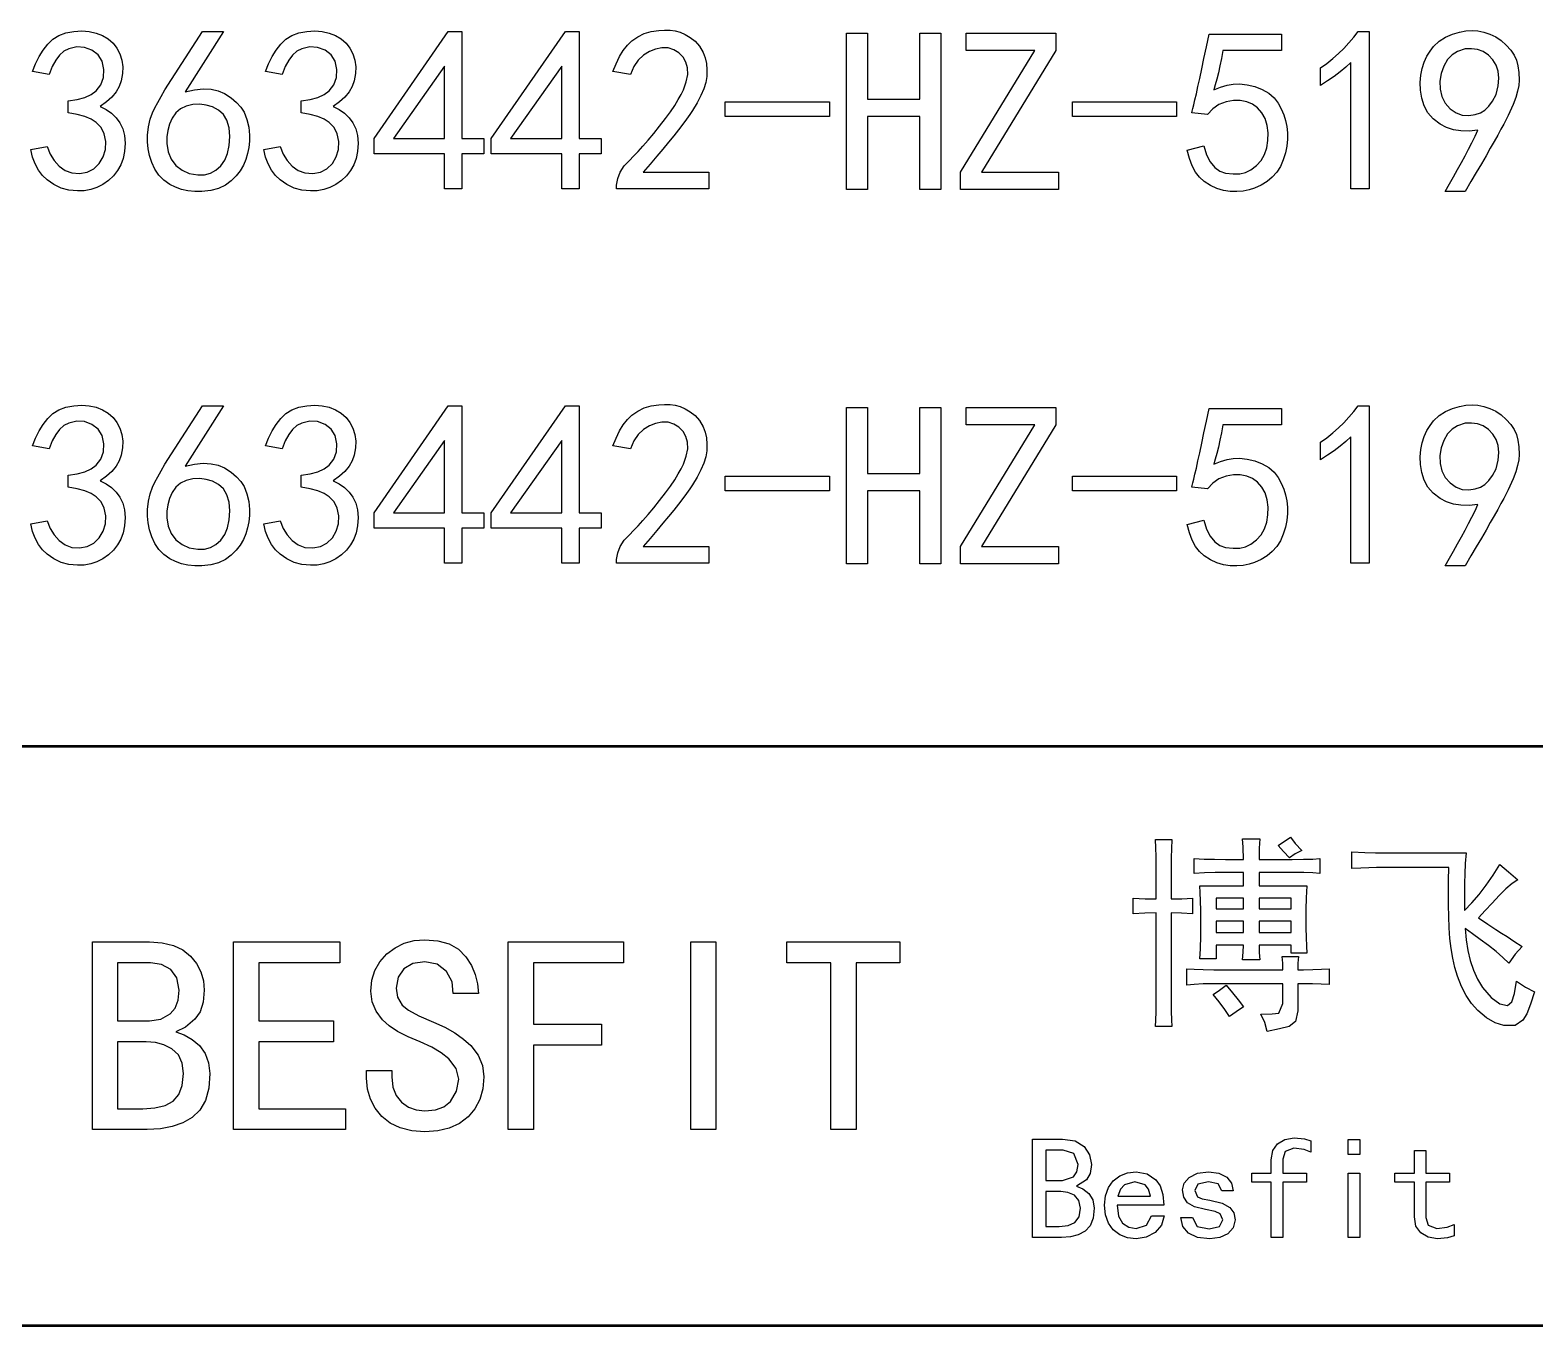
# Model space of a CAD drawing. Extents: x 0 to 1189, y 0 to 841.
# Drawn here: x 1011.02 to 1057.79, y 55 to 95.25 of the extents above; entities that cross this region are included whole.
import ezdxf

# ---------------------------------------------------------------- set-up
doc = ezdxf.new("R2010")
doc.units = 0

msp = doc.modelspace()

# ---------------------------------------------------------------- linework, layer by layer
at = {"color": 7, "lineweight": 50}
for p, q in [((1179, 73), (909, 73)), ((1179, 55), (909, 55))]:
    msp.add_line(p, q, dxfattribs=at)
at = {"color": 7, "lineweight": 25}
for points in [[(1011.042, 91.546), (1011.553, 91.631), (1011.645, 91.399), (1011.768, 91.196), (1011.923, 91.021), (1012.107, 90.888), (1012.32, 90.812), (1012.562, 90.793), (1012.8, 90.834), (1013.004, 90.939), (1013.173, 91.106), (1013.296, 91.314), (1013.362, 91.542), (1013.372, 91.788), (1013.326, 92.024), (1013.226, 92.223), (1013.073, 92.384), (1012.918, 92.483), (1012.722, 92.565), (1012.485, 92.632), (1012.207, 92.683), (1012.207, 93.052), (1012.485, 93.093), (1012.722, 93.158), (1012.918, 93.249), (1013.073, 93.364), (1013.22, 93.552), (1013.301, 93.775), (1013.315, 94.032), (1013.261, 94.281), (1013.138, 94.48), (1012.945, 94.629), (1012.713, 94.715), (1012.472, 94.73), (1012.221, 94.671), (1012.074, 94.594), (1011.939, 94.476), (1011.817, 94.317), (1011.707, 94.117), (1011.61, 93.876), (1011.099, 93.961), (1011.192, 94.206), (1011.301, 94.43), (1011.426, 94.632), (1011.568, 94.813), (1011.73, 94.966), (1011.919, 95.083), (1012.135, 95.165), (1012.377, 95.211), (1012.625, 95.224), (1012.857, 95.207), (1013.072, 95.16), (1013.272, 95.083), (1013.45, 94.978), (1013.599, 94.849), (1013.72, 94.694), (1013.812, 94.515), (1013.873, 94.319), (1013.901, 94.114), (1013.894, 93.9), (1013.855, 93.677), (1013.792, 93.5), (1013.695, 93.331), (1013.565, 93.172), (1013.4, 93.022), (1013.201, 92.881), (1013.388, 92.786), (1013.553, 92.668), (1013.694, 92.53), (1013.812, 92.37), (1013.901, 92.186), (1013.954, 91.976), (1013.972, 91.739), (1013.954, 91.475), (1013.911, 91.262), (1013.84, 91.066), (1013.741, 90.887), (1013.613, 90.725), (1013.457, 90.58), (1013.282, 90.458), (1013.098, 90.364), (1012.905, 90.299), (1012.702, 90.262), (1012.491, 90.254), (1012.23, 90.28), (1011.987, 90.346), (1011.761, 90.451), (1011.553, 90.595), (1011.406, 90.737), (1011.281, 90.904), (1011.178, 91.094), (1011.099, 91.308)], [(1014.673, 91.986), (1014.703, 92.247), (1014.755, 92.479), (1014.829, 92.683), (1014.901, 92.834), (1014.989, 93.002), (1015.093, 93.189), (1015.212, 93.393), (1016.377, 95.211), (1017.031, 95.211), (1015.837, 93.336), (1016.132, 93.397), (1016.401, 93.422), (1016.645, 93.411), (1016.865, 93.363), (1017.059, 93.279), (1017.268, 93.147), (1017.439, 93.006), (1017.573, 92.856), (1017.67, 92.697), (1017.758, 92.473), (1017.815, 92.236), (1017.84, 91.987), (1017.839, 91.796), (1017.819, 91.607), (1017.782, 91.419), (1017.727, 91.234), (1017.65, 91.054), (1017.549, 90.882), (1017.423, 90.72), (1017.272, 90.566), (1017.093, 90.434), (1016.882, 90.335), (1016.638, 90.271), (1016.363, 90.239), (1016.137, 90.239), (1015.924, 90.26), (1015.726, 90.303), (1015.54, 90.367), (1015.369, 90.453), (1015.179, 90.586), (1015.021, 90.744), (1014.895, 90.927), (1014.801, 91.134), (1014.734, 91.353), (1014.69, 91.567), (1014.67, 91.779)], [(1018.284, 91.546), (1018.795, 91.631), (1018.887, 91.399), (1019.01, 91.196), (1019.165, 91.021), (1019.349, 90.888), (1019.562, 90.812), (1019.804, 90.793), (1020.042, 90.834), (1020.246, 90.939), (1020.415, 91.106), (1020.538, 91.314), (1020.604, 91.542), (1020.614, 91.788), (1020.568, 92.024), (1020.468, 92.223), (1020.315, 92.384), (1020.16, 92.483), (1019.964, 92.565), (1019.727, 92.632), (1019.449, 92.683), (1019.449, 93.052), (1019.727, 93.093), (1019.964, 93.158), (1020.16, 93.249), (1020.315, 93.364), (1020.462, 93.552), (1020.543, 93.775), (1020.557, 94.032), (1020.503, 94.281), (1020.38, 94.48), (1020.188, 94.629), (1019.956, 94.715), (1019.714, 94.73), (1019.463, 94.671), (1019.316, 94.594), (1019.181, 94.476), (1019.059, 94.317), (1018.949, 94.117), (1018.852, 93.876), (1018.341, 93.961), (1018.434, 94.206), (1018.543, 94.43), (1018.668, 94.632), (1018.81, 94.813), (1018.972, 94.966), (1019.161, 95.083), (1019.377, 95.165), (1019.619, 95.211), (1019.867, 95.224), (1020.099, 95.207), (1020.314, 95.16), (1020.514, 95.083), (1020.692, 94.978), (1020.841, 94.849), (1020.962, 94.694), (1021.054, 94.515), (1021.115, 94.319), (1021.143, 94.114), (1021.137, 93.9), (1021.097, 93.677), (1021.034, 93.5), (1020.938, 93.331), (1020.807, 93.172), (1020.642, 93.022), (1020.443, 92.881), (1020.63, 92.786), (1020.795, 92.668), (1020.936, 92.53), (1021.054, 92.37), (1021.143, 92.186), (1021.196, 91.976), (1021.214, 91.739), (1021.196, 91.475), (1021.153, 91.262), (1021.082, 91.066), (1020.983, 90.887), (1020.855, 90.725), (1020.699, 90.58), (1020.524, 90.458), (1020.34, 90.364), (1020.147, 90.299), (1019.944, 90.262), (1019.733, 90.254), (1019.472, 90.28), (1019.229, 90.346), (1019.003, 90.451), (1018.795, 90.595), (1018.648, 90.737), (1018.523, 90.904), (1018.42, 91.094), (1018.341, 91.308)], [(1023.903, 91.404), (1021.716, 91.404), (1021.716, 91.887), (1024.017, 95.211), (1024.443, 95.211), (1024.443, 91.887), (1025.125, 91.887), (1025.125, 91.404), (1024.443, 91.404), (1024.443, 90.325), (1023.903, 90.325)], [(1027.543, 91.404), (1025.356, 91.404), (1025.356, 91.887), (1027.657, 95.211), (1028.083, 95.211), (1028.083, 91.887), (1028.765, 91.887), (1028.765, 91.404), (1028.083, 91.404), (1028.083, 90.325), (1027.543, 90.325)], [(1029.251, 90.438), (1029.287, 90.646), (1029.365, 90.843), (1029.485, 91.03), (1029.649, 91.205), (1029.777, 91.33), (1029.917, 91.475), (1030.068, 91.642), (1030.23, 91.83), (1030.402, 92.04), (1030.586, 92.271), (1030.765, 92.503), (1030.921, 92.717), (1031.055, 92.913), (1031.167, 93.091), (1031.257, 93.251), (1031.325, 93.393), (1031.415, 93.645), (1031.458, 93.873), (1031.453, 94.075), (1031.404, 94.253), (1031.314, 94.409), (1031.183, 94.543), (1031.024, 94.643), (1030.848, 94.695), (1030.657, 94.7), (1030.462, 94.662), (1030.272, 94.586), (1030.089, 94.472), (1029.923, 94.318), (1029.786, 94.119), (1029.677, 93.876), (1029.137, 93.961), (1029.234, 94.208), (1029.34, 94.427), (1029.456, 94.617), (1029.583, 94.779), (1029.72, 94.913), (1029.905, 95.045), (1030.107, 95.144), (1030.324, 95.208), (1030.558, 95.239), (1030.741, 95.25), (1030.911, 95.246), (1031.069, 95.225), (1031.222, 95.184), (1031.379, 95.118), (1031.538, 95.026), (1031.69, 94.905), (1031.822, 94.749), (1031.936, 94.558), (1032.001, 94.393), (1032.042, 94.213), (1032.058, 94.017), (1032.049, 93.805), (1032.018, 93.622), (1031.958, 93.425), (1031.87, 93.215), (1031.754, 92.991), (1031.609, 92.754), (1031.522, 92.625), (1031.42, 92.481), (1031.304, 92.325), (1031.173, 92.154), (1031.027, 91.969), (1030.866, 91.77), (1030.69, 91.557), (1030.5, 91.331), (1030.295, 91.09), (1030.075, 90.836), (1032.12, 90.836), (1032.12, 90.325), (1029.251, 90.325)], [(1039.322, 90.296), (1038.668, 90.296), (1038.668, 92.569), (1037.049, 92.569), (1037.049, 90.296), (1036.395, 90.296), (1036.395, 95.154), (1037.049, 95.154), (1037.049, 93.109), (1038.668, 93.109), (1038.668, 95.154), (1039.322, 95.154)], [(1042.981, 90.296), (1039.941, 90.296), (1039.941, 90.836), (1042.242, 94.614), (1040.111, 94.614), (1040.111, 95.154), (1042.895, 95.154), (1042.895, 94.614), (1040.594, 90.836), (1042.981, 90.836)], [(1047.495, 91.66), (1047.586, 91.38), (1047.7, 91.155), (1047.836, 90.985), (1047.995, 90.869), (1048.177, 90.808), (1048.407, 90.782), (1048.614, 90.79), (1048.798, 90.832), (1048.958, 90.907), (1049.138, 91.043), (1049.281, 91.204), (1049.385, 91.39), (1049.454, 91.597), (1049.492, 91.819), (1049.498, 92.058), (1049.47, 92.291), (1049.404, 92.5), (1049.299, 92.683), (1049.165, 92.834), (1049.009, 92.948), (1048.831, 93.024), (1048.633, 93.061), (1048.42, 93.061), (1048.191, 93.024), (1047.969, 92.941), (1047.775, 92.809), (1047.609, 92.626), (1047.126, 92.683), (1047.14, 92.731), (1047.161, 92.814), (1047.189, 92.932), (1047.224, 93.085), (1047.266, 93.272), (1047.315, 93.494), (1047.371, 93.751), (1047.434, 94.043), (1047.504, 94.369), (1047.582, 94.73), (1047.666, 95.126), (1049.91, 95.126), (1049.91, 94.614), (1048.092, 94.614), (1048.045, 94.367), (1047.997, 94.138), (1047.95, 93.926), (1047.903, 93.731), (1047.855, 93.553), (1047.808, 93.393), (1048.017, 93.479), (1048.22, 93.538), (1048.415, 93.571), (1048.603, 93.578), (1048.846, 93.552), (1049.083, 93.495), (1049.314, 93.407), (1049.52, 93.29), (1049.686, 93.148), (1049.811, 92.981), (1049.906, 92.801), (1049.981, 92.621), (1050.038, 92.441), (1050.076, 92.256), (1050.095, 92.062), (1050.095, 91.859), (1050.074, 91.649), (1050.032, 91.436), (1049.967, 91.22), (1049.879, 91.014), (1049.765, 90.834), (1049.626, 90.68), (1049.464, 90.547), (1049.279, 90.434), (1049.072, 90.339), (1048.903, 90.285), (1048.721, 90.25), (1048.526, 90.235), (1048.319, 90.239), (1048.109, 90.27), (1047.904, 90.332), (1047.704, 90.426), (1047.51, 90.552), (1047.366, 90.681), (1047.241, 90.843), (1047.136, 91.036), (1047.051, 91.261), (1046.984, 91.518)], [(1052.064, 94.245), (1051.908, 94.099), (1051.736, 93.954), (1051.549, 93.812), (1051.345, 93.672), (1051.126, 93.535), (1051.126, 94.075), (1051.324, 94.216), (1051.511, 94.365), (1051.688, 94.52), (1051.854, 94.682), (1052.01, 94.852), (1052.156, 95.028), (1052.291, 95.211), (1052.632, 95.211), (1052.632, 90.325), (1052.064, 90.325)], [(1054.995, 90.239), (1055.131, 90.471), (1055.262, 90.697), (1055.387, 90.918), (1055.506, 91.134), (1055.62, 91.346), (1055.728, 91.553), (1055.83, 91.754), (1055.927, 91.951), (1056.018, 92.143), (1055.744, 92.114), (1055.489, 92.118), (1055.253, 92.155), (1055.036, 92.225), (1054.839, 92.328), (1054.628, 92.49), (1054.463, 92.679), (1054.344, 92.895), (1054.271, 93.137), (1054.235, 93.387), (1054.225, 93.624), (1054.242, 93.848), (1054.285, 94.06), (1054.35, 94.258), (1054.431, 94.437), (1054.528, 94.598), (1054.64, 94.742), (1054.812, 94.905), (1055.006, 95.033), (1055.223, 95.126), (1055.442, 95.189), (1055.646, 95.227), (1055.833, 95.239), (1056.015, 95.227), (1056.2, 95.189), (1056.387, 95.126), (1056.571, 95.037), (1056.741, 94.924), (1056.899, 94.785), (1057.035, 94.632), (1057.139, 94.476), (1057.211, 94.316), (1057.259, 94.139), (1057.287, 93.931), (1057.297, 93.691), (1057.285, 93.529), (1057.251, 93.35), (1057.194, 93.154), (1057.115, 92.941), (1057.012, 92.711), (1056.959, 92.603), (1056.895, 92.477), (1056.819, 92.333), (1056.732, 92.171), (1056.633, 91.992), (1056.522, 91.795), (1056.401, 91.58), (1056.268, 91.347), (1056.123, 91.097), (1055.967, 90.829), (1055.799, 90.543), (1055.62, 90.239)], [(1054.839, 93.421), (1054.893, 93.189), (1054.997, 92.986), (1055.152, 92.81), (1055.336, 92.679), (1055.531, 92.608), (1055.734, 92.597), (1055.928, 92.629), (1056.094, 92.686), (1056.231, 92.768), (1056.353, 92.885), (1056.471, 93.046), (1056.586, 93.251), (1056.643, 93.521), (1056.662, 93.762), (1056.643, 93.975), (1056.585, 94.163), (1056.485, 94.329), (1056.345, 94.472), (1056.179, 94.583), (1056.004, 94.649), (1055.819, 94.671), (1055.624, 94.664), (1055.379, 94.586), (1055.212, 94.485), (1055.07, 94.334), (1054.953, 94.131), (1054.871, 93.901), (1054.833, 93.664)], [(1023.903, 91.887), (1023.903, 94.131), (1022.312, 91.887)], [(1027.543, 91.887), (1027.543, 94.131), (1025.952, 91.887)], [(1015.553, 91.049), (1015.743, 90.896), (1015.97, 90.797), (1016.235, 90.751), (1016.439, 90.758), (1016.626, 90.808), (1016.794, 90.9), (1016.945, 91.035), (1017.07, 91.209), (1017.159, 91.418), (1017.212, 91.663), (1017.23, 91.944), (1017.207, 92.219), (1017.141, 92.448), (1017.03, 92.631), (1016.874, 92.768), (1016.692, 92.864), (1016.498, 92.924), (1016.294, 92.949), (1016.079, 92.938), (1015.874, 92.89), (1015.699, 92.803), (1015.554, 92.677), (1015.44, 92.512), (1015.355, 92.325), (1015.298, 92.132), (1015.269, 91.934), (1015.269, 91.731), (1015.313, 91.472), (1015.408, 91.245)], [(1035.865, 92.569), (1032.626, 92.569), (1032.626, 93.024), (1035.865, 93.024)], [(1046.652, 92.569), (1043.414, 92.569), (1043.414, 93.024), (1046.652, 93.024)], [(1011.042, 79.918), (1011.553, 80.004), (1011.645, 79.772), (1011.768, 79.568), (1011.923, 79.393), (1012.107, 79.26), (1012.32, 79.184), (1012.562, 79.166), (1012.8, 79.207), (1013.004, 79.311), (1013.173, 79.478), (1013.296, 79.686), (1013.362, 79.914), (1013.372, 80.16), (1013.326, 80.397), (1013.226, 80.595), (1013.073, 80.756), (1012.918, 80.855), (1012.722, 80.938), (1012.485, 81.004), (1012.207, 81.055), (1012.207, 81.424), (1012.485, 81.465), (1012.722, 81.531), (1012.918, 81.621), (1013.073, 81.737), (1013.22, 81.924), (1013.301, 82.147), (1013.315, 82.404), (1013.261, 82.654), (1013.138, 82.852), (1012.945, 83.001), (1012.713, 83.088), (1012.472, 83.102), (1012.221, 83.043), (1012.074, 82.966), (1011.939, 82.848), (1011.817, 82.689), (1011.707, 82.489), (1011.61, 82.248), (1011.099, 82.333), (1011.192, 82.578), (1011.301, 82.802), (1011.426, 83.004), (1011.568, 83.185), (1011.73, 83.338), (1011.919, 83.455), (1012.135, 83.537), (1012.377, 83.583), (1012.625, 83.596), (1012.857, 83.58), (1013.072, 83.533), (1013.272, 83.455), (1013.45, 83.351), (1013.599, 83.221), (1013.72, 83.066), (1013.812, 82.887), (1013.873, 82.691), (1013.901, 82.486), (1013.894, 82.272), (1013.855, 82.049), (1013.792, 81.872), (1013.695, 81.704), (1013.565, 81.544), (1013.4, 81.394), (1013.201, 81.254), (1013.388, 81.158), (1013.553, 81.041), (1013.694, 80.902), (1013.812, 80.742), (1013.901, 80.558), (1013.954, 80.348), (1013.972, 80.111), (1013.954, 79.847), (1013.911, 79.634), (1013.84, 79.438), (1013.741, 79.259), (1013.613, 79.097), (1013.457, 78.952), (1013.282, 78.83), (1013.098, 78.737), (1012.905, 78.671), (1012.702, 78.634), (1012.491, 78.626), (1012.23, 78.652), (1011.987, 78.718), (1011.761, 78.823), (1011.553, 78.967), (1011.406, 79.109), (1011.281, 79.276), (1011.178, 79.466), (1011.099, 79.68)], [(1014.673, 80.358), (1014.703, 80.619), (1014.755, 80.851), (1014.829, 81.055), (1014.901, 81.206), (1014.989, 81.374), (1015.093, 81.561), (1015.212, 81.765), (1016.377, 83.583), (1017.031, 83.583), (1015.837, 81.708), (1016.132, 81.769), (1016.401, 81.794), (1016.645, 81.783), (1016.865, 81.735), (1017.059, 81.651), (1017.268, 81.519), (1017.439, 81.378), (1017.573, 81.228), (1017.67, 81.069), (1017.758, 80.845), (1017.815, 80.608), (1017.84, 80.359), (1017.839, 80.168), (1017.819, 79.979), (1017.782, 79.791), (1017.727, 79.606), (1017.65, 79.426), (1017.549, 79.254), (1017.423, 79.092), (1017.272, 78.938), (1017.093, 78.806), (1016.882, 78.707), (1016.638, 78.643), (1016.363, 78.612), (1016.137, 78.611), (1015.924, 78.632), (1015.726, 78.675), (1015.54, 78.739), (1015.369, 78.825), (1015.179, 78.958), (1015.021, 79.116), (1014.895, 79.299), (1014.801, 79.506), (1014.734, 79.725), (1014.69, 79.94), (1014.67, 80.151)], [(1018.284, 79.918), (1018.795, 80.004), (1018.887, 79.772), (1019.01, 79.568), (1019.165, 79.393), (1019.349, 79.26), (1019.562, 79.184), (1019.804, 79.166), (1020.042, 79.207), (1020.246, 79.311), (1020.415, 79.478), (1020.538, 79.686), (1020.604, 79.914), (1020.614, 80.16), (1020.568, 80.397), (1020.468, 80.595), (1020.315, 80.756), (1020.16, 80.855), (1019.964, 80.938), (1019.727, 81.004), (1019.449, 81.055), (1019.449, 81.424), (1019.727, 81.465), (1019.964, 81.531), (1020.16, 81.621), (1020.315, 81.737), (1020.462, 81.924), (1020.543, 82.147), (1020.557, 82.404), (1020.503, 82.654), (1020.38, 82.852), (1020.188, 83.001), (1019.956, 83.088), (1019.714, 83.102), (1019.463, 83.043), (1019.316, 82.966), (1019.181, 82.848), (1019.059, 82.689), (1018.949, 82.489), (1018.852, 82.248), (1018.341, 82.333), (1018.434, 82.578), (1018.543, 82.802), (1018.668, 83.004), (1018.81, 83.185), (1018.972, 83.338), (1019.161, 83.455), (1019.377, 83.537), (1019.619, 83.583), (1019.867, 83.596), (1020.099, 83.58), (1020.314, 83.533), (1020.514, 83.455), (1020.692, 83.351), (1020.841, 83.221), (1020.962, 83.066), (1021.054, 82.887), (1021.115, 82.691), (1021.143, 82.486), (1021.137, 82.272), (1021.097, 82.049), (1021.034, 81.872), (1020.938, 81.704), (1020.807, 81.544), (1020.642, 81.394), (1020.443, 81.254), (1020.63, 81.158), (1020.795, 81.041), (1020.936, 80.902), (1021.054, 80.742), (1021.143, 80.558), (1021.196, 80.348), (1021.214, 80.111), (1021.196, 79.847), (1021.153, 79.634), (1021.082, 79.438), (1020.983, 79.259), (1020.855, 79.097), (1020.699, 78.952), (1020.524, 78.83), (1020.34, 78.737), (1020.147, 78.671), (1019.944, 78.634), (1019.733, 78.626), (1019.472, 78.652), (1019.229, 78.718), (1019.003, 78.823), (1018.795, 78.967), (1018.648, 79.109), (1018.523, 79.276), (1018.42, 79.466), (1018.341, 79.68)], [(1023.903, 79.776), (1021.716, 79.776), (1021.716, 80.259), (1024.017, 83.583), (1024.443, 83.583), (1024.443, 80.259), (1025.125, 80.259), (1025.125, 79.776), (1024.443, 79.776), (1024.443, 78.697), (1023.903, 78.697)], [(1027.543, 79.776), (1025.356, 79.776), (1025.356, 80.259), (1027.657, 83.583), (1028.083, 83.583), (1028.083, 80.259), (1028.765, 80.259), (1028.765, 79.776), (1028.083, 79.776), (1028.083, 78.697), (1027.543, 78.697)], [(1029.251, 78.81), (1029.287, 79.018), (1029.365, 79.215), (1029.485, 79.402), (1029.649, 79.577), (1029.777, 79.702), (1029.917, 79.847), (1030.068, 80.014), (1030.23, 80.202), (1030.402, 80.412), (1030.586, 80.643), (1030.765, 80.875), (1030.921, 81.089), (1031.055, 81.286), (1031.167, 81.463), (1031.257, 81.623), (1031.325, 81.765), (1031.415, 82.017), (1031.458, 82.245), (1031.453, 82.447), (1031.404, 82.625), (1031.314, 82.781), (1031.183, 82.916), (1031.024, 83.015), (1030.848, 83.067), (1030.657, 83.072), (1030.462, 83.034), (1030.272, 82.958), (1030.089, 82.844), (1029.923, 82.69), (1029.786, 82.491), (1029.677, 82.248), (1029.137, 82.333), (1029.234, 82.58), (1029.34, 82.799), (1029.456, 82.989), (1029.583, 83.151), (1029.72, 83.285), (1029.905, 83.417), (1030.107, 83.516), (1030.324, 83.58), (1030.558, 83.612), (1030.741, 83.623), (1030.911, 83.618), (1031.069, 83.597), (1031.222, 83.556), (1031.379, 83.49), (1031.538, 83.398), (1031.69, 83.277), (1031.822, 83.121), (1031.936, 82.93), (1032.001, 82.765), (1032.042, 82.585), (1032.058, 82.389), (1032.049, 82.177), (1032.018, 81.994), (1031.958, 81.797), (1031.87, 81.587), (1031.754, 81.363), (1031.609, 81.126), (1031.522, 80.997), (1031.42, 80.854), (1031.304, 80.697), (1031.173, 80.526), (1031.027, 80.341), (1030.866, 80.142), (1030.69, 79.93), (1030.5, 79.703), (1030.295, 79.463), (1030.075, 79.208), (1032.12, 79.208), (1032.12, 78.697), (1029.251, 78.697)], [(1039.322, 78.668), (1038.668, 78.668), (1038.668, 80.941), (1037.049, 80.941), (1037.049, 78.668), (1036.395, 78.668), (1036.395, 83.526), (1037.049, 83.526), (1037.049, 81.481), (1038.668, 81.481), (1038.668, 83.526), (1039.322, 83.526)], [(1042.981, 78.668), (1039.941, 78.668), (1039.941, 79.208), (1042.242, 82.987), (1040.111, 82.987), (1040.111, 83.526), (1042.895, 83.526), (1042.895, 82.987), (1040.594, 79.208), (1042.981, 79.208)], [(1047.495, 80.032), (1047.586, 79.752), (1047.7, 79.527), (1047.836, 79.357), (1047.995, 79.241), (1048.177, 79.18), (1048.407, 79.154), (1048.614, 79.162), (1048.798, 79.204), (1048.958, 79.279), (1049.138, 79.415), (1049.281, 79.576), (1049.385, 79.762), (1049.454, 79.969), (1049.492, 80.191), (1049.498, 80.43), (1049.47, 80.663), (1049.404, 80.872), (1049.299, 81.055), (1049.165, 81.206), (1049.009, 81.32), (1048.831, 81.396), (1048.633, 81.434), (1048.42, 81.434), (1048.191, 81.396), (1047.969, 81.314), (1047.775, 81.181), (1047.609, 80.998), (1047.126, 81.055), (1047.14, 81.103), (1047.161, 81.186), (1047.189, 81.304), (1047.224, 81.457), (1047.266, 81.644), (1047.315, 81.866), (1047.371, 82.123), (1047.434, 82.415), (1047.504, 82.741), (1047.582, 83.102), (1047.666, 83.498), (1049.91, 83.498), (1049.91, 82.987), (1048.092, 82.987), (1048.045, 82.74), (1047.997, 82.51), (1047.95, 82.298), (1047.903, 82.103), (1047.855, 81.925), (1047.808, 81.765), (1048.017, 81.851), (1048.22, 81.911), (1048.415, 81.943), (1048.603, 81.95), (1048.846, 81.924), (1049.083, 81.868), (1049.314, 81.779), (1049.52, 81.662), (1049.686, 81.52), (1049.811, 81.353), (1049.906, 81.173), (1049.981, 80.993), (1050.038, 80.813), (1050.076, 80.629), (1050.095, 80.434), (1050.095, 80.231), (1050.074, 80.021), (1050.032, 79.808), (1049.967, 79.592), (1049.879, 79.386), (1049.765, 79.207), (1049.626, 79.052), (1049.464, 78.919), (1049.279, 78.806), (1049.072, 78.711), (1048.903, 78.657), (1048.721, 78.622), (1048.526, 78.607), (1048.319, 78.612), (1048.109, 78.642), (1047.904, 78.704), (1047.704, 78.798), (1047.51, 78.924), (1047.366, 79.054), (1047.241, 79.215), (1047.136, 79.408), (1047.051, 79.633), (1046.984, 79.89)], [(1052.064, 82.617), (1051.908, 82.471), (1051.736, 82.326), (1051.549, 82.184), (1051.345, 82.044), (1051.126, 81.907), (1051.126, 82.447), (1051.324, 82.588), (1051.511, 82.737), (1051.688, 82.892), (1051.854, 83.054), (1052.01, 83.224), (1052.156, 83.4), (1052.291, 83.583), (1052.632, 83.583), (1052.632, 78.697), (1052.064, 78.697)], [(1054.995, 78.612), (1055.131, 78.843), (1055.262, 79.069), (1055.387, 79.29), (1055.506, 79.507), (1055.62, 79.718), (1055.728, 79.925), (1055.83, 80.126), (1055.927, 80.323), (1056.018, 80.515), (1055.744, 80.486), (1055.489, 80.49), (1055.253, 80.527), (1055.036, 80.597), (1054.839, 80.7), (1054.628, 80.862), (1054.463, 81.051), (1054.344, 81.267), (1054.271, 81.509), (1054.235, 81.759), (1054.225, 81.996), (1054.242, 82.22), (1054.285, 82.433), (1054.35, 82.63), (1054.431, 82.809), (1054.528, 82.971), (1054.64, 83.114), (1054.812, 83.277), (1055.006, 83.405), (1055.223, 83.498), (1055.442, 83.561), (1055.646, 83.599), (1055.833, 83.612), (1056.015, 83.599), (1056.2, 83.561), (1056.387, 83.498), (1056.571, 83.41), (1056.741, 83.296), (1056.899, 83.157), (1057.035, 83.004), (1057.139, 82.848), (1057.211, 82.688), (1057.259, 82.511), (1057.287, 82.303), (1057.297, 82.063), (1057.285, 81.901), (1057.251, 81.722), (1057.194, 81.526), (1057.115, 81.313), (1057.012, 81.083), (1056.959, 80.975), (1056.895, 80.849), (1056.819, 80.705), (1056.732, 80.543), (1056.633, 80.364), (1056.522, 80.167), (1056.401, 79.952), (1056.268, 79.719), (1056.123, 79.469), (1055.967, 79.201), (1055.799, 78.915), (1055.62, 78.612)], [(1054.839, 81.793), (1054.893, 81.561), (1054.997, 81.358), (1055.152, 81.183), (1055.336, 81.052), (1055.531, 80.981), (1055.734, 80.969), (1055.928, 81.001), (1056.094, 81.058), (1056.231, 81.14), (1056.353, 81.257), (1056.471, 81.418), (1056.586, 81.623), (1056.643, 81.893), (1056.662, 82.134), (1056.643, 82.347), (1056.585, 82.535), (1056.485, 82.701), (1056.345, 82.844), (1056.179, 82.955), (1056.004, 83.021), (1055.819, 83.043), (1055.624, 83.036), (1055.379, 82.958), (1055.212, 82.857), (1055.07, 82.706), (1054.953, 82.504), (1054.871, 82.273), (1054.833, 82.036)], [(1023.903, 80.259), (1023.903, 82.504), (1022.312, 80.259)], [(1027.543, 80.259), (1027.543, 82.504), (1025.952, 80.259)], [(1035.865, 80.941), (1032.626, 80.941), (1032.626, 81.396), (1035.865, 81.396)], [(1046.652, 80.941), (1043.414, 80.941), (1043.414, 81.396), (1046.652, 81.396)], [(1015.553, 79.421), (1015.743, 79.268), (1015.97, 79.169), (1016.235, 79.123), (1016.439, 79.13), (1016.626, 79.18), (1016.794, 79.272), (1016.945, 79.407), (1017.07, 79.581), (1017.159, 79.791), (1017.212, 80.036), (1017.23, 80.316), (1017.207, 80.591), (1017.141, 80.82), (1017.03, 81.003), (1016.874, 81.14), (1016.692, 81.236), (1016.498, 81.296), (1016.294, 81.321), (1016.079, 81.31), (1015.874, 81.262), (1015.699, 81.175), (1015.554, 81.049), (1015.44, 80.884), (1015.355, 80.697), (1015.298, 80.504), (1015.269, 80.306), (1015.269, 80.103), (1015.313, 79.844), (1015.408, 79.617)], [(1050.162, 69.542), (1049.97, 69.74), (1049.804, 69.925), (1050.188, 70.181), (1050.341, 69.989), (1050.546, 69.772), (1050.335, 69.663)], [(1046.02, 69.286), (1046.017, 69.581), (1046.009, 69.854), (1045.995, 70.104), (1046.506, 70.104), (1046.492, 69.82), (1046.483, 69.547), (1046.48, 69.286), (1046.48, 68.263), (1046.813, 68.27), (1047.145, 68.289), (1047.145, 67.803), (1046.8, 67.822), (1046.48, 67.829), (1046.48, 65.067), (1046.483, 64.766), (1046.492, 64.51), (1046.506, 64.3), (1045.995, 64.3), (1046.009, 64.499), (1046.017, 64.755), (1046.02, 65.067), (1046.02, 67.829), (1045.662, 67.822), (1045.304, 67.803), (1045.304, 68.289), (1045.675, 68.27), (1046.02, 68.263)], [(1048.73, 69.49), (1048.724, 69.868), (1048.705, 70.13), (1049.242, 70.13), (1049.222, 69.842), (1049.216, 69.49), (1050.239, 69.49), (1050.597, 69.493), (1050.886, 69.502), (1051.108, 69.516), (1051.108, 69.056), (1050.889, 69.07), (1050.608, 69.079), (1050.264, 69.081), (1049.216, 69.081), (1049.216, 68.672), (1050.699, 68.672), (1050.68, 68.295), (1050.673, 67.931), (1050.673, 67.368), (1050.676, 67.064), (1050.685, 66.8), (1050.699, 66.576), (1050.213, 66.576), (1050.213, 66.831), (1049.216, 66.831), (1049.222, 66.601), (1049.242, 66.371), (1048.705, 66.371), (1048.724, 66.614), (1048.73, 66.831), (1047.886, 66.831), (1047.886, 66.397), (1047.375, 66.397), (1047.394, 66.716), (1047.401, 67.113), (1047.401, 67.905), (1047.398, 68.206), (1047.389, 68.462), (1047.375, 68.672), (1048.73, 68.672), (1048.73, 69.081), (1048.193, 69.081), (1047.855, 69.079), (1047.523, 69.07), (1047.196, 69.056), (1047.196, 69.516), (1047.509, 69.502), (1047.833, 69.493), (1048.168, 69.49)], [(1055.6, 67.905), (1055.832, 68.143), (1056.058, 68.404), (1056.278, 68.691), (1056.492, 69.002), (1056.699, 69.337), (1056.968, 69.101), (1057.262, 68.851), (1057.083, 68.74), (1056.887, 68.579), (1056.674, 68.365), (1056.455, 68.13), (1056.242, 67.9), (1056.035, 67.675), (1056.33, 67.475), (1056.569, 67.317), (1056.75, 67.202), (1056.924, 67.093), (1057.137, 66.952), (1057.39, 66.78), (1057.172, 66.55), (1056.981, 66.269), (1056.796, 66.444), (1056.583, 66.627), (1056.341, 66.819), (1056.091, 67.007), (1055.853, 67.182), (1055.625, 67.343), (1055.654, 66.993), (1055.705, 66.661), (1055.779, 66.346), (1055.878, 66.049), (1056.006, 65.772), (1056.162, 65.515), (1056.425, 65.201), (1056.699, 65.003), (1056.933, 64.949), (1057.07, 65.067), (1057.15, 65.329), (1057.211, 65.706), (1057.492, 65.521), (1057.773, 65.374), (1057.654, 64.992), (1057.535, 64.698), (1057.415, 64.492), (1057.179, 64.329), (1056.827, 64.326), (1056.554, 64.412), (1056.282, 64.57), (1056.009, 64.799), (1055.817, 65.014), (1055.648, 65.262), (1055.503, 65.544), (1055.383, 65.86), (1055.303, 66.133), (1055.237, 66.42), (1055.186, 66.722), (1055.149, 67.038), (1055.127, 67.368), (1055.114, 67.713), (1055.106, 68.072), (1055.104, 68.445), (1055.106, 68.833), (1055.114, 69.235), (1052.864, 69.235), (1052.631, 69.232), (1052.375, 69.223), (1052.097, 69.209), (1052.097, 69.721), (1052.5, 69.701), (1052.839, 69.695), (1055.651, 69.695), (1055.623, 69.363), (1055.606, 69.047), (1055.6, 68.749)], [(1048.73, 67.956), (1048.73, 68.289), (1047.886, 68.289), (1047.886, 67.956)], [(1050.213, 67.956), (1050.213, 68.289), (1049.216, 68.289), (1049.216, 67.956)], [(1048.73, 67.215), (1048.73, 67.573), (1047.886, 67.573), (1047.886, 67.215)], [(1050.213, 67.215), (1050.213, 67.573), (1049.216, 67.573), (1049.216, 67.215)], [(1016.606, 62.836), (1016.572, 62.38), (1016.469, 62.001), (1016.299, 61.698), (1016.06, 61.473), (1015.768, 61.308), (1015.438, 61.191), (1015.07, 61.121), (1014.663, 61.098), (1012.958, 61.098), (1012.958, 66.927), (1014.731, 66.927), (1015.13, 66.899), (1015.477, 66.816), (1015.77, 66.678), (1016.009, 66.484), (1016.196, 66.252), (1016.329, 65.998), (1016.409, 65.723), (1016.435, 65.427), (1016.403, 65.054), (1016.307, 64.753), (1016.146, 64.524), (1015.852, 64.281), (1015.549, 64.132), (1015.812, 64.039), (1016.057, 63.897), (1016.282, 63.705), (1016.462, 63.465), (1016.57, 63.175)], [(1020.822, 61.098), (1017.345, 61.098), (1017.345, 66.927), (1020.652, 66.927), (1020.652, 66.279), (1018.129, 66.279), (1018.129, 64.473), (1020.447, 64.473), (1020.447, 63.825), (1018.129, 63.825), (1018.129, 61.745), (1020.822, 61.745)], [(1025.126, 62.734), (1025.095, 62.362), (1025.002, 62.031), (1024.848, 61.74), (1024.631, 61.49), (1024.362, 61.288), (1024.048, 61.144), (1023.689, 61.058), (1023.285, 61.029), (1022.882, 61.059), (1022.526, 61.149), (1022.217, 61.298), (1021.955, 61.507), (1021.747, 61.76), (1021.597, 62.044), (1021.508, 62.357), (1021.478, 62.7), (1021.478, 62.938), (1022.262, 62.938), (1022.262, 62.734), (1022.296, 62.419), (1022.398, 62.158), (1022.569, 61.95), (1022.785, 61.798), (1023.023, 61.707), (1023.285, 61.677), (1023.616, 61.709), (1023.883, 61.806), (1024.086, 61.967), (1024.278, 62.286), (1024.342, 62.666), (1024.265, 62.994), (1024.035, 63.296), (1023.8, 63.484), (1023.505, 63.66), (1023.148, 63.825), (1022.768, 63.982), (1022.445, 64.149), (1022.18, 64.323), (1021.972, 64.507), (1021.773, 64.772), (1021.654, 65.067), (1021.614, 65.393), (1021.645, 65.734), (1021.738, 66.041), (1021.892, 66.313), (1022.109, 66.552), (1022.368, 66.746), (1022.65, 66.884), (1022.956, 66.968), (1023.285, 66.995), (1023.697, 66.962), (1024.048, 66.863), (1024.336, 66.698), (1024.563, 66.467), (1024.735, 66.197), (1024.857, 65.917), (1024.931, 65.626), (1024.955, 65.325), (1024.171, 65.325), (1024.137, 65.683), (1023.967, 66.007), (1023.677, 66.237), (1023.285, 66.313), (1022.918, 66.258), (1022.637, 66.092), (1022.458, 65.832), (1022.398, 65.495), (1022.445, 65.21), (1022.586, 64.967), (1022.777, 64.81), (1023.101, 64.634), (1023.558, 64.438), (1023.911, 64.278), (1024.222, 64.102), (1024.491, 63.911), (1024.717, 63.705), (1024.944, 63.408), (1025.08, 63.084)], [(1029.464, 66.279), (1026.668, 66.279), (1026.668, 64.37), (1028.782, 64.37), (1028.782, 63.723), (1026.668, 63.723), (1026.668, 61.098), (1025.884, 61.098), (1025.884, 66.927), (1029.464, 66.927)], [(1032.335, 61.098), (1031.551, 61.098), (1031.551, 66.927), (1032.335, 66.927)], [(1038.054, 66.279), (1036.691, 66.279), (1036.691, 61.098), (1035.907, 61.098), (1035.907, 66.279), (1034.543, 66.279), (1034.543, 66.927), (1038.054, 66.927)], [(1049.958, 66.064), (1049.951, 66.269), (1049.932, 66.473), (1050.443, 66.473), (1050.424, 66.269), (1050.418, 66.064), (1050.597, 66.064), (1050.889, 66.067), (1051.154, 66.076), (1051.389, 66.09), (1051.389, 65.604), (1051.142, 65.618), (1050.878, 65.627), (1050.597, 65.63), (1050.418, 65.63), (1050.418, 64.786), (1050.351, 64.46), (1050.149, 64.3), (1049.846, 64.223), (1049.472, 64.147), (1049.395, 64.422), (1049.267, 64.684), (1049.625, 64.69), (1049.83, 64.709), (1049.958, 65.016), (1049.958, 65.63), (1047.81, 65.63), (1047.477, 65.624), (1047.196, 65.607), (1046.966, 65.579), (1046.966, 66.09), (1047.196, 66.076), (1047.477, 66.067), (1047.81, 66.064)], [(1015.651, 65.427), (1015.587, 65.811), (1015.396, 66.075), (1015.11, 66.228), (1014.765, 66.279), (1013.742, 66.279), (1013.742, 64.473), (1014.731, 64.473), (1015.08, 64.528), (1015.379, 64.694), (1015.53, 64.874), (1015.621, 65.118)], [(1048.193, 65.579), (1048.389, 65.346), (1048.568, 65.124), (1048.73, 64.914), (1048.507, 64.76), (1048.296, 64.607), (1048.148, 64.831), (1047.977, 65.061), (1047.784, 65.297), (1047.989, 65.432)], [(1015.788, 62.836), (1015.748, 63.164), (1015.629, 63.419), (1015.43, 63.603), (1015.182, 63.726), (1014.914, 63.8), (1014.629, 63.825), (1013.742, 63.825), (1013.742, 61.745), (1014.526, 61.745), (1014.903, 61.772), (1015.216, 61.851), (1015.464, 61.984), (1015.644, 62.185), (1015.752, 62.469)], [(1044.093, 58.656), (1044.061, 58.345), (1043.965, 58.107), (1043.806, 57.94), (1043.597, 57.83), (1043.353, 57.765), (1043.072, 57.743), (1042.177, 57.743), (1042.177, 60.803), (1043.108, 60.803), (1043.5, 60.745), (1043.779, 60.571), (1043.947, 60.316), (1044.003, 60.016), (1043.965, 59.736), (1043.851, 59.542), (1043.538, 59.336), (1043.741, 59.253), (1043.922, 59.112), (1044.05, 58.913)], [(1050.829, 60.392), (1050.615, 60.481), (1050.292, 60.517), (1050.024, 60.418), (1049.952, 60.177), (1049.952, 59.747), (1050.686, 59.747), (1050.686, 59.461), (1049.952, 59.461), (1049.952, 57.743), (1049.594, 57.743), (1049.594, 59.461), (1048.986, 59.461), (1048.986, 59.747), (1049.594, 59.747), (1049.594, 60.159), (1049.644, 60.445), (1049.791, 60.66), (1050.019, 60.794), (1050.31, 60.839), (1050.623, 60.812), (1050.829, 60.75)], [(1043.591, 60.016), (1043.457, 60.356), (1043.126, 60.463), (1042.589, 60.463), (1042.589, 59.515), (1043.108, 59.515), (1043.448, 59.631), (1043.556, 59.785)], [(1052.347, 60.32), (1051.989, 60.32), (1051.989, 60.785), (1052.347, 60.785)], [(1055.278, 57.796), (1055.072, 57.734), (1054.759, 57.707), (1054.468, 57.752), (1054.24, 57.886), (1054.092, 58.101), (1054.043, 58.387), (1054.043, 59.461), (1053.434, 59.461), (1053.434, 59.747), (1054.043, 59.747), (1054.043, 60.445), (1054.401, 60.445), (1054.401, 59.747), (1055.135, 59.747), (1055.135, 59.461), (1054.401, 59.461), (1054.401, 58.369), (1054.473, 58.128), (1054.741, 58.029), (1055.063, 58.065), (1055.278, 58.154)], [(1046.27, 58.423), (1046.181, 58.132), (1045.984, 57.904), (1045.711, 57.756), (1045.393, 57.707), (1045.124, 57.738), (1044.888, 57.83), (1044.686, 57.984), (1044.532, 58.192), (1044.44, 58.446), (1044.409, 58.745), (1044.44, 59.044), (1044.532, 59.298), (1044.686, 59.506), (1044.888, 59.66), (1045.124, 59.752), (1045.393, 59.783), (1045.736, 59.723), (1046.011, 59.542), (1046.145, 59.346), (1046.226, 59.08), (1046.252, 58.745), (1044.803, 58.745), (1044.845, 58.409), (1044.973, 58.19), (1045.163, 58.069), (1045.393, 58.029), (1045.715, 58.128), (1045.877, 58.423)], [(1045.841, 59.031), (1045.783, 59.244), (1045.68, 59.38), (1045.358, 59.479), (1045.035, 59.38), (1044.91, 59.244), (1044.821, 59.031)], [(1048.468, 58.298), (1048.412, 58.045), (1048.244, 57.859), (1047.992, 57.745), (1047.681, 57.707), (1047.3, 57.749), (1047.018, 57.877), (1046.844, 58.085), (1046.786, 58.369), (1047.144, 58.369), (1047.296, 58.083), (1047.663, 58.011), (1047.985, 58.092), (1048.092, 58.298), (1048.003, 58.477), (1047.846, 58.557), (1047.555, 58.62), (1047.209, 58.698), (1046.992, 58.826), (1046.877, 59.002), (1046.839, 59.228), (1046.891, 59.432), (1047.045, 59.613), (1047.298, 59.741), (1047.645, 59.783), (1047.965, 59.743), (1048.209, 59.622), (1048.363, 59.434), (1048.414, 59.192), (1048.057, 59.192), (1047.94, 59.416), (1047.645, 59.479), (1047.314, 59.398), (1047.215, 59.21), (1047.305, 59.014), (1047.443, 58.951), (1047.681, 58.906), (1048.07, 58.814), (1048.307, 58.682), (1048.428, 58.51)], [(1052.347, 57.743), (1051.989, 57.743), (1051.989, 59.747), (1052.347, 59.747)], [(1043.663, 58.656), (1043.616, 58.899), (1043.475, 59.058), (1043.276, 59.146), (1043.054, 59.175), (1042.589, 59.175), (1042.589, 58.083), (1043.001, 58.083), (1043.285, 58.114), (1043.493, 58.208), (1043.62, 58.383)]]:
    msp.add_lwpolyline(points, close=True, dxfattribs=at)

doc.saveas('drawing.dxf')
